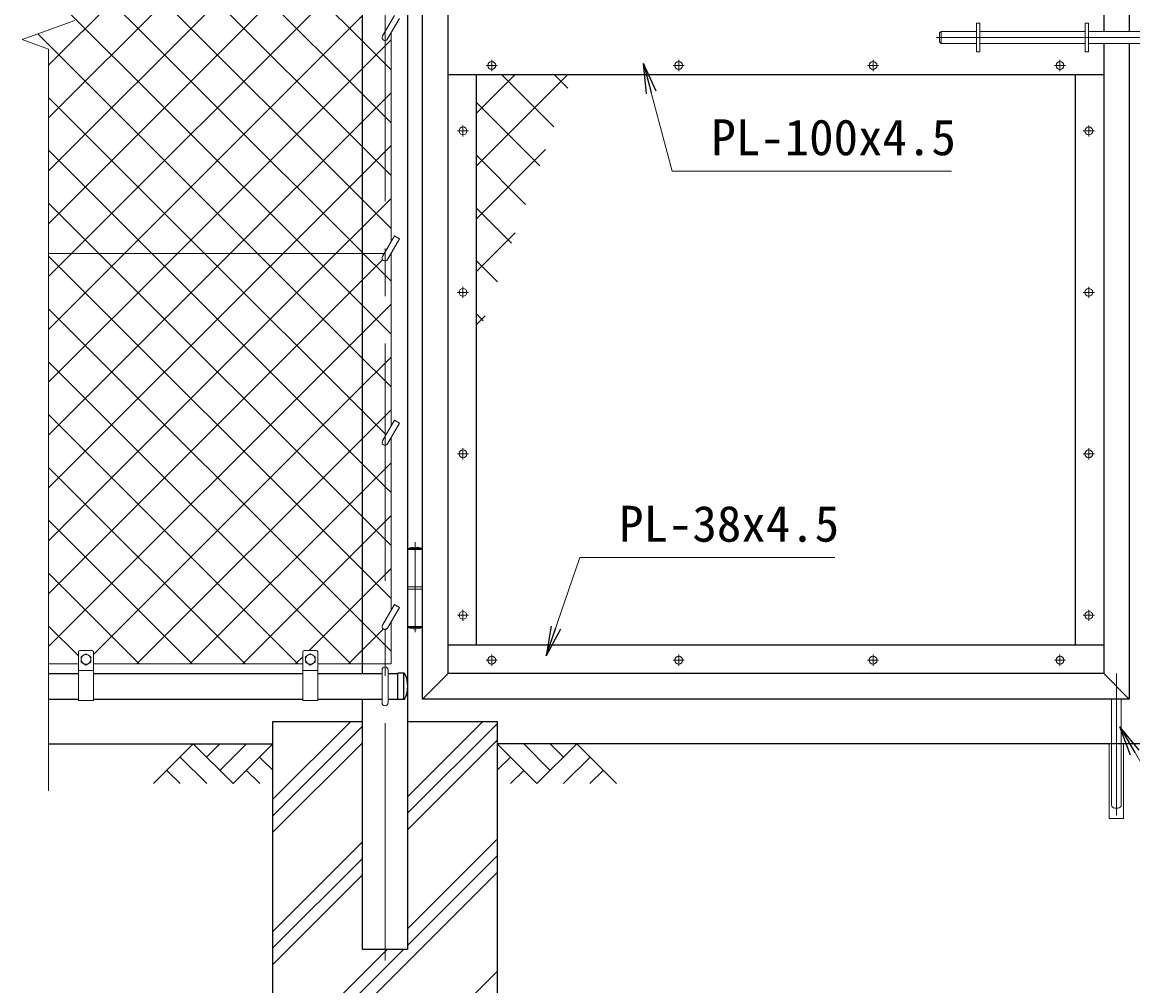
# Model space of a CAD drawing. Units: millimetres, scale not verified. Extents: x -4200 to 4200, y -2970 to 2970.
# Drawn here: x -243 to 1242, y -892 to 397 of the extents above; entities that cross this region are included whole.
import ezdxf
from ezdxf.enums import TextEntityAlignment as Align

# ---------------------------------------------------------------- set-up
doc = ezdxf.new("R2010")
doc.units = ezdxf.units.MM
doc.header["$LTSCALE"] = 10
doc.linetypes.add('USER1', pattern=[50.8, 31.75, -6.35, 6.35, -6.35])
for name, color, linetype, lineweight in [('0-0_D-STR1', 1, 'Continuous', 25), ('0-1_D-DCR-HCH', 7, 'Continuous', 13), ('0-2_D-STR2', 7, 'Continuous', 13), ('0-3_D-STR3', 3, 'Continuous', 13), ('0-4_D-BMK', 2, 'USER1', 13), ('0-5_D-STR4', 7, 'Continuous', 25), ('0-6_D-BGD', 7, 'Continuous', 25), ('0-7_D-STR-TXT', 7, 'Continuous', 13), ('0-8_D-STR-DIM', 7, 'Continuous', 13)]:
    doc.layers.add(name, color=color, linetype=linetype, lineweight=lineweight)
doc.layers.add('0-9_0', color=7, linetype='Continuous')
doc.styles.add('ＭＳ ゴシック', font='')
doc.styles.get('ＭＳ ゴシック').set_extended_font_data('MS Gothic')

# ---------------------------------------------------------------- blocks, each defined once
blk = doc.blocks.new('_Open')
at = {"layer": '0-9_0'}
blk.add_line((-10, 1.667), (0, 0), dxfattribs=at)
blk.add_lwpolyline([(-10, -1.667), (0, 0), (-10, 0)], dxfattribs=at)

msp = doc.modelspace()

# ---------------------------------------------------------------- linework, layer by layer
at = {"layer": '0-0_D-STR1'}
for p, q in [((292.56, -508.41), (292.56, 1261.59)), ((1237.56, 1261.59), (1237.56, 384.59)), ((212.06, -474.41), (212.06, 1227.59)), ((326.56, -474.41), (326.56, 1227.59)), ((1203.56, 1227.59), (1203.56, 384.59)), ((1203.56, 368.59), (1203.56, -474.41)), ((1237.56, 368.59), (1237.56, -508.41)), ((1203.56, 326.59), (326.56, 326.59)), ((364.56, -436.41), (364.56, 326.59)), ((1165.56, 326.59), (1165.56, -436.41)), ((1203.56, -436.41), (326.56, -436.41)), ((-207.69, -474.41), (-167.69, -474.41)), ((-147.69, -474.41), (132.31, -474.41)), ((152.31, -474.41), (238.31, -474.41)), ((246.31, -474.41), (259.31, -474.41)), ((267.64, -473.91), (259.31, -473.91)), ((259.31, -508.91), (259.31, -473.91)), ((267.31, -508.91), (267.31, -473.91)), ((326.56, -474.41), (292.56, -508.41)), ((1203.56, -474.41), (326.56, -474.41)), ((1203.56, -474.41), (1237.56, -508.41)), ((-207.69, -508.41), (-167.69, -508.41)), ((-147.69, -508.41), (132.31, -508.41)), ((152.31, -508.41), (238.31, -508.41)), ((246.31, -508.41), (259.31, -508.41)), ((267.64, -508.91), (259.31, -508.91)), ((1237.56, -508.41), (292.56, -508.41))]:
    msp.add_line(p, q, dxfattribs=at)
msp.add_lwpolyline([(272.56, 1277.59), (272.56, -843.41), (212.06, -843.41), (212.06, -508.41)], dxfattribs=at)
for centre, radius, start, end in [((267.64, -474.91), 1, 32.29827, 90), ((237.09, -491.41), 35.72, 331.52136, 28.47864), ((267.64, -507.91), 1, 270, 327.70173)]:
    msp.add_arc(centre, radius, start, end, dxfattribs=at)
at = {"layer": '0-1_D-DCR-HCH'}
for p, q in [((92.31, -642.54), (196.44, -538.41)), ((92.31, -664.63), (212.06, -544.88)), ((272.56, -639.06), (373.22, -538.41)), ((272.56, -661.16), (392.31, -541.41)), ((272.56, -683.26), (392.31, -563.51)), ((-14.11, -568.41), (-67.32, -621.62)), ((-14.11, -568.41), (39.1, -621.62)), ((3.53, -586.24), (21.36, -568.41)), ((21.36, -603.88), (56.84, -568.41)), ((39.1, -621.62), (92.31, -568.41)), ((92.31, -686.73), (212.06, -566.98)), ((445.52, -621.62), (392.31, -568.41)), ((463.26, -603.88), (427.79, -568.41)), ((498.74, -568.41), (445.52, -621.62)), ((481, -586.14), (463.26, -568.41)), ((498.74, -568.41), (551.95, -621.62)), ((-31.85, -586.14), (3.79, -621.62)), ((74.57, -586.14), (92.31, -603.8)), ((410.05, -586.14), (392.31, -603.8)), ((516.47, -586.14), (480.84, -621.62)), ((-49.59, -603.88), (-31.77, -621.62)), ((56.84, -603.88), (74.66, -621.62)), ((427.79, -603.88), (409.97, -621.62)), ((534.21, -603.88), (516.39, -621.62)), ((272.56, -815.84), (392.31, -696.09)), ((92.31, -819.31), (212.06, -699.56)), ((92.31, -841.41), (212.06, -721.66)), ((272.56, -837.94), (392.31, -718.19)), ((92.31, -1040.28), (392.31, -740.28)), ((92.31, -863.51), (212.06, -743.76)), ((92.31, -1018.19), (267.09, -843.41)), ((92.31, -996.09), (244.99, -843.41)), ((126.77, -1138.41), (392.31, -872.87))]:
    msp.add_line(p, q, dxfattribs=at)
at = {"layer": '0-2_D-STR2'}
for p, q in [((-207.69, 339.59), (130.31, 677.59)), ((-207.69, 268.88), (201.02, 677.59)), ((212.06, 300.86), (-164.67, 677.59)), ((212.06, 371.57), (-93.96, 677.59)), ((212.06, 230.15), (-207.69, 649.9)), ((-207.69, 198.17), (212.06, 617.92)), ((212.06, 159.44), (-207.69, 579.19)), ((-207.69, 127.46), (212.06, 547.21)), ((-176.85, 87.59), (212.06, 476.5)), ((-106.13, 87.59), (212.06, 405.79)), ((242.31, 341.32), (212.06, 371.57)), ((242.31, 365.33), (250.31, 373.33)), ((212.06, 335.08), (242.31, 365.33)), ((-35.42, 87.59), (212.06, 335.08)), ((250.31, 333.32), (242.31, 341.32)), ((364.56, 275.45), (415.71, 326.59)), ((364.56, 204.74), (486.42, 326.59)), ((468.12, 256.94), (398.46, 326.59)), ((486.99, 308.78), (469.17, 326.59)), ((242.31, 270.61), (212.06, 300.86)), ((242.31, 294.62), (250.31, 302.62)), ((212.06, 264.37), (242.31, 294.62)), ((449.25, 205.09), (364.56, 289.78)), ((250.31, 262.61), (242.31, 270.61)), ((35.29, 87.59), (212.06, 264.37)), ((-69.65, 87.59), (-207.69, 225.64)), ((242.31, 199.9), (212.06, 230.15)), ((212.06, 193.66), (242.31, 223.91)), ((242.31, 223.91), (250.31, 231.91)), ((364.56, 134.03), (457.04, 226.51)), ((430.38, 153.25), (364.56, 219.07)), ((106, 87.59), (212.06, 193.66)), ((250.31, 191.9), (242.31, 199.9)), ((-140.36, 87.59), (-207.69, 154.93)), ((242.31, 129.19), (212.06, 159.44)), ((212.06, 122.95), (242.31, 153.2)), ((242.31, 153.2), (250.31, 161.2)), ((411.51, 101.41), (364.56, 148.36)), ((176.71, 87.59), (212.06, 122.95)), ((250.31, 121.19), (242.31, 129.19)), ((364.56, 63.32), (416.58, 115.33)), ((-207.69, 56.75), (-176.85, 87.59)), ((-207.69, -13.96), (-106.13, 87.59)), ((-207.69, -84.67), (-35.42, 87.59)), ((-207.69, -155.38), (35.29, 87.59)), ((-207.69, -226.09), (106, 87.59)), ((-207.69, -296.8), (176.71, 87.59)), ((212.06, -264.82), (-140.36, 87.59)), ((212.06, -194.11), (-69.65, 87.59)), ((392.64, 49.57), (364.56, 77.65)), ((373.77, -2.27), (364.56, 6.94)), ((364.56, -7.4), (376.11, 4.16)), ((196.51, -461.41), (-207.69, -57.21)), ((125.8, -461.41), (-207.69, -127.92)), ((250.31, -161.65), (249.36, -160.7)), ((242.31, -200.36), (250.31, -192.36)), ((55.09, -461.41), (-207.69, -198.63)), ((242.31, -224.36), (212.06, -194.11)), ((212.06, -230.61), (242.31, -200.36)), ((-18.74, -461.41), (212.06, -230.61)), ((250.31, -232.36), (242.31, -224.36)), ((242.31, -295.07), (212.06, -264.82)), ((242.31, -271.07), (250.31, -263.07)), ((-15.62, -461.41), (-207.69, -269.34)), ((212.06, -301.32), (242.31, -271.07)), ((250.31, -303.07), (242.31, -295.07)), ((51.97, -461.41), (212.06, -301.32)), ((-86.33, -461.41), (-207.69, -340.05)), ((-167.69, -450.76), (-207.69, -410.76)), ((122.68, -461.41), (132.31, -451.78))]:
    msp.add_line(p, q, dxfattribs=at)
for points in [[(250.31, 50.48), (242.31, 58.48), (213.2, 87.59), (212.06, 88.73), (-207.69, 508.48)], [(250.31, -20.23), (242.31, -12.23), (212.06, 18.02), (142.49, 87.59), (-207.69, 437.77)], [(250.31, -90.94), (242.31, -82.94), (212.06, -52.69), (71.77, 87.59), (-222.01, 381.38)], [(243.5, -154.84), (242.31, -153.65), (212.06, -123.4), (1.06, 87.59), (-207.69, 296.35)], [(250.31, -373.79), (242.31, -365.79), (212.06, -335.54), (-207.69, 84.21)], [(-207.69, -367.51), (212.06, 52.24), (239.07, 79.25)], [(-207.69, -438.22), (212.06, -18.47), (242.31, 11.78), (250.31, 19.78)], [(250.31, -444.5), (242.31, -436.5), (212.06, -406.25), (-207.69, 13.5)], [(-147.69, -448.93), (212.06, -89.18), (242.31, -58.93), (250.31, -50.93)], [(-89.45, -461.41), (212.06, -159.9), (242.31, -129.65), (250.31, -121.65)], [(140.68, -443.41), (212.06, -372.03), (242.31, -341.78), (250.31, -333.78)], [(193.39, -461.41), (212.06, -442.74), (240.08, -414.72)]]:
    msp.add_lwpolyline(points, dxfattribs=at)
at = {"layer": '0-3_D-STR3'}
for p, q in [((254.78, 406.18), (238.85, 378.59)), ((261.7, 402.18), (245.78, 374.59)), ((1033.56, 395.59), (1038.06, 395.59)), ((1033.56, 395.59), (1033.56, 357.59)), ((1038.06, 395.59), (1038.06, 357.59)), ((1178.56, 395.59), (1178.56, 357.59)), ((1178.56, 395.59), (1183.06, 395.59)), ((1183.06, 395.59), (1183.06, 357.59)), ((250.31, 103.45), (250.31, 382.45)), ((984.06, 382.59), (986.06, 384.59)), ((984.06, 382.59), (984.06, 370.59)), ((986.06, 384.59), (1033.56, 384.59)), ((986.06, 384.59), (986.06, 368.59)), ((1038.06, 384.59), (1178.56, 384.59)), ((1183.06, 384.59), (1301.06, 384.59)), ((984.06, 370.59), (986.06, 368.59)), ((986.06, 368.59), (1033.56, 368.59)), ((1033.56, 357.59), (1038.06, 357.59)), ((1038.06, 368.59), (1178.56, 368.59)), ((1178.56, 357.59), (1183.06, 357.59)), ((1183.06, 368.59), (1301.06, 368.59)), ((254.78, 111.18), (238.85, 83.59)), ((261.7, 107.18), (245.78, 79.59)), ((261.7, 107.18), (254.78, 111.18)), ((-207.69, 87.59), (241.16, 87.59)), ((250.31, -143.05), (250.31, 87.45)), ((254.78, -135.32), (238.85, -162.91)), ((261.7, -139.32), (245.78, -166.91)), ((261.7, -139.32), (254.78, -135.32)), ((250.31, -389.55), (250.31, -159.05)), ((272.56, -308.41), (292.56, -308.41)), ((272.56, -308.41), (272.56, -411.41)), ((273.06, -306.91), (273.06, -308.41)), ((292.06, -306.91), (273.06, -306.91)), ((292.06, -306.91), (292.06, -308.41)), ((292.56, -308.41), (292.56, -411.41)), ((272.56, -358.41), (292.56, -358.41)), ((272.56, -361.41), (292.56, -361.41)), ((254.78, -381.82), (238.85, -409.41)), ((261.7, -385.82), (245.78, -413.41)), ((261.7, -385.82), (254.78, -381.82)), ((250.31, -461.41), (250.31, -405.55)), ((272.56, -411.41), (292.56, -411.41)), ((273.06, -411.41), (273.06, -412.91)), ((273.06, -412.91), (292.06, -412.91)), ((292.06, -411.41), (292.06, -412.91)), ((-167.69, -510.41), (-167.69, -445.41)), ((-165.69, -443.41), (-149.69, -443.41)), ((-147.69, -510.41), (-147.69, -445.41)), ((132.31, -510.41), (132.31, -445.41)), ((134.31, -443.41), (150.31, -443.41)), ((152.31, -510.41), (152.31, -445.41)), ((-164.19, -459.15), (-164.19, -451.66)), ((-157.69, -462.91), (-164.19, -459.15)), ((-151.19, -459.15), (-157.69, -462.91)), ((-151.19, -459.15), (-151.19, -451.66)), ((135.81, -459.15), (135.81, -451.66)), ((142.31, -462.91), (135.81, -459.15)), ((148.81, -459.15), (142.31, -462.91)), ((148.81, -459.15), (148.81, -451.66)), ((-167.69, -461.41), (-207.69, -461.41)), ((-167.69, -470.41), (-147.69, -470.41)), ((132.31, -461.41), (-147.69, -461.41)), ((132.31, -470.41), (152.31, -470.41)), ((250.31, -461.41), (152.31, -461.41)), ((238.31, -513.41), (238.31, -469.41)), ((246.31, -513.41), (246.31, -469.41)), ((-167.69, -510.41), (-147.69, -510.41)), ((132.31, -510.41), (152.31, -510.41)), ((1214.06, -649.91), (1214.06, -508.41)), ((1227.06, -649.91), (1227.06, -508.41)), ((1211.01, -568.41), (1211.01, -668.41)), ((1230.11, -568.41), (1230.11, -668.41)), ((1218.56, -654.41), (1222.56, -654.41)), ((1230.11, -668.41), (1211.01, -668.41))]:
    msp.add_line(p, q, dxfattribs=at)
for points in [[(-151.19, -451.66), (-157.69, -447.91), (-164.19, -451.66)], [(148.81, -451.66), (142.31, -447.91), (135.81, -451.66)]]:
    msp.add_lwpolyline(points, dxfattribs=at)
for centre, radius in [((385.06, 339.09), 5.25), ((635.06, 339.09), 5.25), ((895.06, 339.09), 5.25), ((1145.06, 339.09), 5.25), ((346.56, 251.59), 5.25), ((1183.56, 251.59), 5.25), ((346.56, 35.59), 5.25), ((1183.56, 35.59), 5.25), ((346.56, -180.41), 5.25), ((1183.56, -180.41), 5.25), ((346.56, -396.41), 5.25), ((1183.56, -396.41), 5.25), ((-157.69, -455.41), 6.49), ((142.31, -455.41), 6.49), ((385.06, -456.41), 5.25), ((635.06, -456.41), 5.25), ((895.06, -456.41), 5.25), ((1145.06, -456.41), 5.25)]:
    msp.add_circle(centre, radius, dxfattribs=at)
for centre, radius, start, end in [((242.31, 376.59), 4, 150, 330), ((242.31, 81.59), 4, 150, 330), ((242.31, -164.91), 4, 150, 330), ((282.56, -336.24), 30.83, 72.05475, 107.94525), ((242.31, -411.41), 4, 150, 330), ((282.56, -383.57), 30.83, 252.05475, 287.94525), ((-165.69, -445.41), 2, 90, 180), ((-149.69, -445.41), 2, 0, 90), ((134.31, -445.41), 2, 90, 180), ((150.31, -445.41), 2, 0, 90), ((242.31, -469.41), 4, 0, 180), ((242.31, -513.41), 4, 180, 0), ((1218.56, -649.91), 4.5, 180, 270), ((1222.56, -649.91), 4.5, 270, 0)]:
    msp.add_arc(centre, radius, start, end, dxfattribs=at)
at = {"layer": '0-4_D-BMK'}
for p, q in [((242.31, -858.41), (242.31, 1301.59)), ((979.96, 376.59), (1560.06, 376.59)), ((385.06, 346.53), (385.06, 331.65)), ((635.06, 346.53), (635.06, 331.65)), ((895.06, 346.53), (895.06, 331.65)), ((1145.06, 346.53), (1145.06, 331.65)), ((377.62, 339.09), (392.5, 339.09)), ((627.62, 339.09), (642.5, 339.09)), ((887.62, 339.09), (902.5, 339.09)), ((1137.62, 339.09), (1152.5, 339.09)), ((346.56, 259.03), (346.56, 244.15)), ((1183.56, 259.03), (1183.56, 244.15)), ((339.12, 251.59), (354, 251.59)), ((1176.12, 251.59), (1191, 251.59)), ((339.12, 35.59), (354, 35.59)), ((346.56, 43.03), (346.56, 28.15)), ((1176.12, 35.59), (1191, 35.59)), ((1183.56, 43.03), (1183.56, 28.15)), ((346.56, -172.97), (346.56, -187.85)), ((1183.56, -172.97), (1183.56, -187.85)), ((339.12, -180.41), (354, -180.41)), ((1176.12, -180.41), (1191, -180.41)), ((282.56, -298.7), (282.56, -419.13)), ((339.12, -396.41), (354, -396.41)), ((346.56, -388.97), (346.56, -403.85)), ((1176.12, -396.41), (1191, -396.41)), ((1183.56, -388.97), (1183.56, -403.85)), ((377.62, -456.41), (392.5, -456.41)), ((385.06, -448.97), (385.06, -463.85)), ((627.62, -456.41), (642.5, -456.41)), ((635.06, -448.97), (635.06, -463.85)), ((887.62, -456.41), (902.5, -456.41)), ((895.06, -448.97), (895.06, -463.85)), ((1137.62, -456.41), (1152.5, -456.41)), ((1145.06, -448.97), (1145.06, -463.85)), ((1220.56, -664.32), (1220.56, -474.32))]:
    msp.add_line(p, q, dxfattribs=at)
at = {"layer": '0-5_D-STR4'}
msp.add_line((92.31, -538.41), (212.06, -538.41), dxfattribs=at)
msp.add_lwpolyline([(272.56, -538.41), (392.31, -538.41), (392.31, -1138.41), (92.31, -1138.41), (92.31, -538.41)], dxfattribs=at)
at = {"layer": '0-6_D-BGD'}
for p, q in [((-207.69, -568.41), (92.31, -568.41)), ((2092.31, -568.41), (392.31, -568.41))]:
    msp.add_line(p, q, dxfattribs=at)
at = {"layer": '0-7_D-STR-TXT'}
for points in [[(999.75, 197.88), (626.24, 197.88), (588.63, 339.74)], [(843.86, -319.14), (502.83, -319.14), (458.29, -448.97)], [(1564.24, -709.39), (1319.92, -709.39), (1226.25, -547.15)]]:
    msp.add_lwpolyline(points, dxfattribs=at)
at = {"layer": '0-8_D-STR-DIM'}
for p, q in [((-242.93, 373.77), (-172.45, 399.42)), ((-207.69, 360.94), (-242.93, 373.77)), ((-207.69, -631.41), (-207.69, 360.94))]:
    msp.add_line(p, q, dxfattribs=at)

# ---------------------------------------------------------------- block references
at = {"layer": '0-7_D-STR-TXT', "xscale": 4, "yscale": 4}
for p, rotation in [((588.12, 341.68), 104.84646), ((457.64, -450.86), 251.06303), ((1225.25, -545.42), 120)]:
    msp.add_blockref('_Open', p, dxfattribs=dict(at, rotation=rotation))

# ---------------------------------------------------------------- texts
at = {"layer": '0-7_D-STR-TXT', "style": 'ＭＳ ゴシック'}
for s, p in [('PL-100x4.5', (678.69, 204.63)), ('PL-38x4.5', (555.28, -312.4))]:
    msp.add_text(s, height=48.09, dxfattribs=at).set_placement(p, align=Align.BOTTOM_LEFT)

doc.saveas('drawing.dxf')
